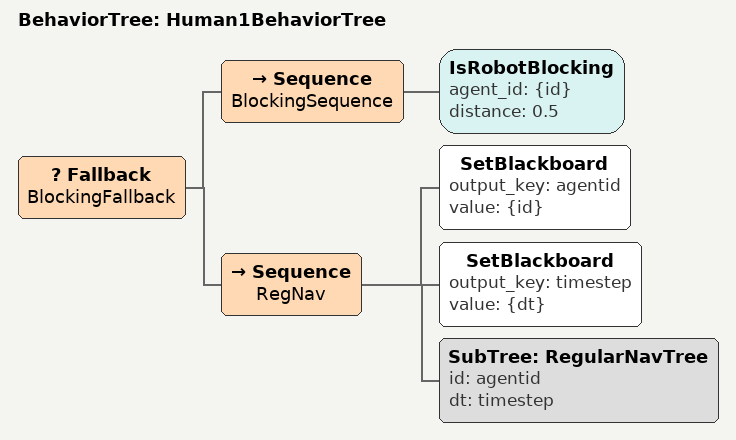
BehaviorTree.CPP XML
<?xml version='1.0' encoding='utf-8'?>
<root main_tree_to_execute='Human1BehaviorTree'>
    <include path='BTRegularNav.xml'/>
    <BehaviorTree ID='Human1BehaviorTree'>
        <Fallback name='BlockingFallback'>
            <Sequence name='BlockingSequence'>
                <IsRobotBlocking agent_id='{id}' distance='0.5'/>
            </Sequence>
            <Sequence name='RegNav'>
                <SetBlackboard output_key='agentid' value='{id}' />
                <SetBlackboard output_key='timestep' value='{dt}' />
                <SubTree ID='RegularNavTree' id='agentid' dt='timestep' />
            </Sequence>
        </Fallback>
    </BehaviorTree>
</root>
